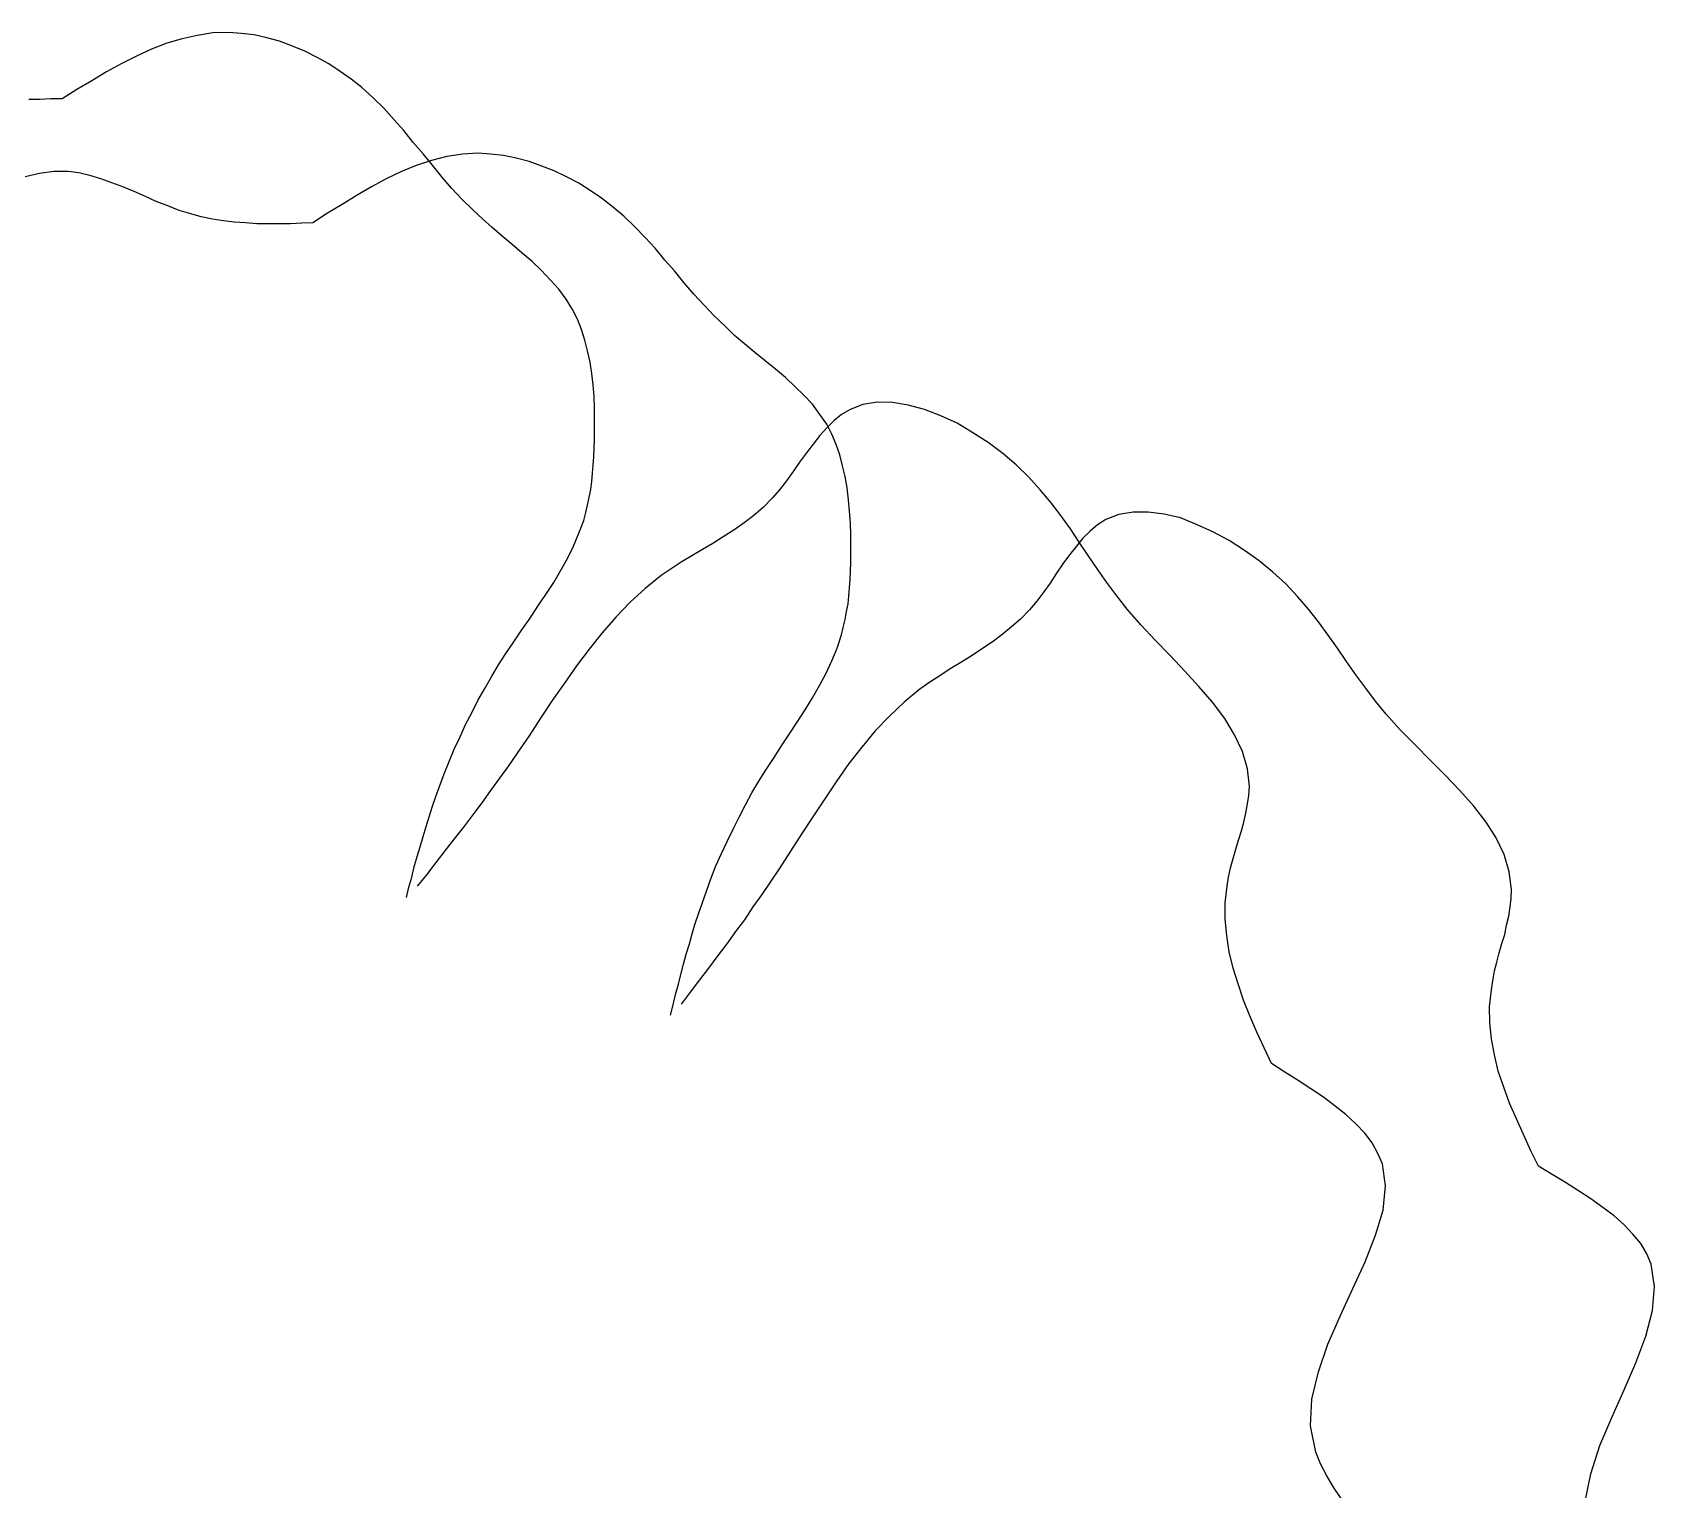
# Model space of a CAD drawing. Extents: x 340088 to 341164, y 65567 to 66600.
# Drawn here: x 340627 to 341163, y 66118 to 66600 of the extents above; entities that cross this region are included whole.
import ezdxf

# ---------------------------------------------------------------- set-up
doc = ezdxf.new("R2010")
doc.units = 0
doc.header["$MEASUREMENT"] = 0
doc.layers.get('0').update_dxf_attribs({"linetype": 'CONTINUOUS'})

msp = doc.modelspace()

# ---------------------------------------------------------------- linework, layer by layer
at = {"color": 7, "linetype": 'CONTINUOUS'}
for p, q in [((340681.12, 66599.29), (340676.09, 66598.16)), ((340681.12, 66599.29), (340676.09, 66598.16)), ((340686.31, 66600.1), (340681.12, 66599.29)), ((340686.31, 66600.1), (340681.12, 66599.29)), ((340691.56, 66600.27), (340686.31, 66600.1)), ((340691.56, 66600.27), (340686.31, 66600.1)), ((340695.66, 66599.94), (340691.56, 66600.27)), ((340695.66, 66599.94), (340691.56, 66600.27)), ((340699.88, 66599.45), (340695.66, 66599.94)), ((340699.88, 66599.45), (340695.66, 66599.94)), ((340704.09, 66598.48), (340699.88, 66599.45)), ((340704.09, 66598.48), (340699.88, 66599.45)), ((340665.94, 66594.73), (340661.06, 66592.45)), ((340665.94, 66594.73), (340661.06, 66592.45)), ((340671.03, 66596.68), (340665.94, 66594.73)), ((340671.03, 66596.68), (340665.94, 66594.73)), ((340676.09, 66598.16), (340671.03, 66596.68)), ((340676.09, 66598.16), (340671.03, 66596.68)), ((340708.31, 66597.34), (340704.09, 66598.48)), ((340708.31, 66597.34), (340704.09, 66598.48)), ((340712.59, 66595.71), (340708.31, 66597.34)), ((340712.59, 66595.71), (340708.31, 66597.34)), ((340716.69, 66594.08), (340712.59, 66595.71)), ((340716.69, 66594.08), (340712.59, 66595.71)), ((340720.75, 66591.95), (340716.69, 66594.08)), ((340720.75, 66591.95), (340716.69, 66594.08)), ((340656, 66589.84), (340651.12, 66587.23)), ((340656, 66589.84), (340651.12, 66587.23)), ((340661.06, 66592.45), (340656, 66589.84)), ((340661.06, 66592.45), (340656, 66589.84)), ((340724.62, 66589.84), (340720.75, 66591.95)), ((340724.62, 66589.84), (340720.75, 66591.95)), ((340728.41, 66587.4), (340724.62, 66589.84)), ((340728.41, 66587.4), (340724.62, 66589.84)), ((340646.22, 66584.3), (340641.34, 66581.36)), ((340646.22, 66584.3), (340641.34, 66581.36)), ((340651.12, 66587.23), (340646.22, 66584.3)), ((340651.12, 66587.23), (340646.22, 66584.3)), ((340731.97, 66584.78), (340728.41, 66587.4)), ((340731.97, 66584.78), (340728.41, 66587.4)), ((340735.56, 66582.02), (340731.97, 66584.78)), ((340735.56, 66582.02), (340731.97, 66584.78)), ((340628.97, 66578.1), (340625.41, 66578.1)), ((340628.97, 66578.1), (340625.41, 66578.1)), ((340632.75, 66578.27), (340628.97, 66578.1)), ((340632.75, 66578.27), (340628.97, 66578.1)), ((340636.47, 66578.27), (340632.75, 66578.27)), ((340636.47, 66578.27), (340632.75, 66578.27)), ((340641.34, 66581.36), (340636.47, 66578.27)), ((340641.34, 66581.36), (340636.47, 66578.27)), ((340739.28, 66578.59), (340735.56, 66582.02)), ((340739.28, 66578.59), (340735.56, 66582.02)), ((340742.75, 66575.17), (340739.28, 66578.59)), ((340742.75, 66575.17), (340739.28, 66578.59)), ((340746.19, 66571.41), (340742.75, 66575.17)), ((340746.19, 66571.41), (340742.75, 66575.17)), ((340749.44, 66567.84), (340746.19, 66571.41)), ((340749.44, 66567.84), (340746.19, 66571.41)), ((340752.53, 66563.92), (340749.44, 66567.84)), ((340752.53, 66563.92), (340749.44, 66567.84)), ((340755.81, 66560.17), (340752.53, 66563.92)), ((340755.81, 66560.17), (340752.53, 66563.92)), ((340758.56, 66557.89), (340753.5, 66556.26)), ((340758.56, 66557.89), (340753.5, 66556.26)), ((340758.84, 66556.42), (340755.81, 66560.17)), ((340758.84, 66556.42), (340755.81, 66560.17)), ((340763.59, 66559.19), (340758.56, 66557.89)), ((340763.59, 66559.19), (340758.56, 66557.89)), ((340761.97, 66552.52), (340758.84, 66556.42)), ((340761.97, 66552.52), (340758.84, 66556.42)), ((340768.84, 66560.02), (340763.59, 66559.19)), ((340768.84, 66560.02), (340763.59, 66559.19)), ((340774.03, 66560.34), (340768.84, 66560.02)), ((340774.03, 66560.34), (340768.84, 66560.02)), ((340778.12, 66560.02), (340774.03, 66560.34)), ((340778.12, 66560.02), (340774.03, 66560.34)), ((340782.34, 66559.52), (340778.12, 66560.02)), ((340782.34, 66559.52), (340778.12, 66560.02)), ((340786.56, 66558.7), (340782.34, 66559.52)), ((340786.56, 66558.7), (340782.34, 66559.52)), ((340790.84, 66557.57), (340786.56, 66558.7)), ((340790.84, 66557.57), (340786.56, 66558.7)), ((340795.06, 66556.09), (340790.84, 66557.57)), ((340795.06, 66556.09), (340790.84, 66557.57)), ((340628.97, 66553.65), (340624.22, 66552.52)), ((340628.97, 66553.65), (340624.22, 66552.52)), ((340633.69, 66554.31), (340628.97, 66553.65)), ((340633.69, 66554.31), (340628.97, 66553.65)), ((340638.44, 66554.31), (340633.69, 66554.31)), ((340638.44, 66554.31), (340633.69, 66554.31)), ((340642, 66553.81), (340638.44, 66554.31)), ((340642, 66553.81), (340638.44, 66554.31)), ((340645.56, 66553), (340642, 66553.81)), ((340645.56, 66553), (340642, 66553.81)), ((340649.19, 66551.87), (340645.56, 66553)), ((340649.19, 66551.87), (340645.56, 66553)), ((340652.91, 66550.55), (340649.19, 66551.87)), ((340652.91, 66550.55), (340649.19, 66551.87)), ((340743.56, 66551.87), (340738.69, 66549.26)), ((340743.56, 66551.87), (340738.69, 66549.26)), ((340748.62, 66554.31), (340743.56, 66551.87)), ((340748.62, 66554.31), (340743.56, 66551.87)), ((340753.5, 66556.26), (340748.62, 66554.31)), ((340753.5, 66556.26), (340748.62, 66554.31)), ((340765.22, 66548.76), (340761.97, 66552.52)), ((340765.22, 66548.76), (340761.97, 66552.52)), ((340799.16, 66554.46), (340795.06, 66556.09)), ((340799.16, 66554.46), (340795.06, 66556.09)), ((340803.22, 66552.52), (340799.16, 66554.46)), ((340803.22, 66552.52), (340799.16, 66554.46)), ((340807.31, 66550.39), (340803.22, 66552.52)), ((340807.31, 66550.39), (340803.22, 66552.52)), ((340656.53, 66549.26), (340652.91, 66550.55)), ((340656.53, 66549.26), (340652.91, 66550.55)), ((340660.25, 66547.62), (340656.53, 66549.26)), ((340660.25, 66547.62), (340656.53, 66549.26)), ((340664, 66545.99), (340660.25, 66547.62)), ((340664, 66545.99), (340660.25, 66547.62)), ((340667.56, 66544.35), (340664, 66545.99)), ((340667.56, 66544.35), (340664, 66545.99)), ((340733.94, 66546.48), (340729.06, 66543.38)), ((340733.94, 66546.48), (340729.06, 66543.38)), ((340738.69, 66549.26), (340733.94, 66546.48)), ((340738.69, 66549.26), (340733.94, 66546.48)), ((340768.62, 66545.18), (340765.22, 66548.76)), ((340768.62, 66545.18), (340765.22, 66548.76)), ((340811.03, 66547.95), (340807.31, 66550.39)), ((340811.03, 66547.95), (340807.31, 66550.39)), ((340814.78, 66545.5), (340811.03, 66547.95)), ((340814.78, 66545.5), (340811.03, 66547.95)), ((340671.34, 66542.9), (340667.56, 66544.35)), ((340671.34, 66542.9), (340667.56, 66544.35)), ((340675.12, 66541.42), (340671.34, 66542.9)), ((340675.12, 66541.42), (340671.34, 66542.9)), ((340679, 66540.29), (340675.12, 66541.42)), ((340679, 66540.29), (340675.12, 66541.42)), ((340724.16, 66540.45), (340719.28, 66537.35)), ((340724.16, 66540.45), (340719.28, 66537.35)), ((340729.06, 66543.38), (340724.16, 66540.45)), ((340729.06, 66543.38), (340724.16, 66540.45)), ((340772.25, 66541.59), (340768.62, 66545.18)), ((340772.25, 66541.59), (340768.62, 66545.18)), ((340775.38, 66538.66), (340772.25, 66541.59)), ((340775.38, 66538.66), (340772.25, 66541.59)), ((340818.34, 66542.73), (340814.78, 66545.5)), ((340818.34, 66542.73), (340814.78, 66545.5)), ((340822.12, 66539.48), (340818.34, 66542.73)), ((340822.12, 66539.48), (340818.34, 66542.73)), ((340682.44, 66539.31), (340679, 66540.29)), ((340682.44, 66539.31), (340679, 66540.29)), ((340686.16, 66538.49), (340682.44, 66539.31)), ((340686.16, 66538.49), (340682.44, 66539.31)), ((340689.78, 66538), (340686.16, 66538.49)), ((340689.78, 66538), (340686.16, 66538.49)), ((340693.34, 66537.52), (340689.78, 66538)), ((340693.34, 66537.52), (340689.78, 66538)), ((340697.12, 66537.35), (340693.34, 66537.52)), ((340697.12, 66537.35), (340693.34, 66537.52)), ((340700.84, 66537.03), (340697.12, 66537.35)), ((340700.84, 66537.03), (340697.12, 66537.35)), ((340704.47, 66537.03), (340700.84, 66537.03)), ((340704.47, 66537.03), (340700.84, 66537.03)), ((340708.19, 66537.03), (340704.47, 66537.03)), ((340708.19, 66537.03), (340704.47, 66537.03)), ((340711.94, 66537.03), (340708.19, 66537.03)), ((340711.94, 66537.03), (340708.19, 66537.03)), ((340715.66, 66537.2), (340711.94, 66537.03)), ((340715.66, 66537.2), (340711.94, 66537.03)), ((340719.28, 66537.35), (340715.66, 66537.2)), ((340719.28, 66537.35), (340715.66, 66537.2)), ((340778.62, 66535.72), (340775.38, 66538.66)), ((340778.62, 66535.72), (340775.38, 66538.66)), ((340781.88, 66532.95), (340778.62, 66535.72)), ((340781.88, 66532.95), (340778.62, 66535.72)), ((340825.69, 66536.05), (340822.12, 66539.48)), ((340825.69, 66536.05), (340822.12, 66539.48)), ((340829.16, 66532.46), (340825.69, 66536.05)), ((340829.16, 66532.46), (340825.69, 66536.05)), ((340785.28, 66530.18), (340781.88, 66532.95)), ((340785.28, 66530.18), (340781.88, 66532.95)), ((340788.56, 66527.25), (340785.28, 66530.18)), ((340788.56, 66527.25), (340785.28, 66530.18)), ((340832.56, 66528.88), (340829.16, 66532.46)), ((340832.56, 66528.88), (340829.16, 66532.46)), ((340791.81, 66524.48), (340788.56, 66527.25)), ((340791.81, 66524.48), (340788.56, 66527.25)), ((340794.91, 66521.55), (340791.81, 66524.48)), ((340794.91, 66521.55), (340791.81, 66524.48)), ((340835.66, 66524.97), (340832.56, 66528.88)), ((340835.66, 66524.97), (340832.56, 66528.88)), ((340838.94, 66521.38), (340835.66, 66524.97)), ((340838.94, 66521.38), (340835.66, 66524.97)), ((340797.81, 66518.44), (340794.91, 66521.55)), ((340797.81, 66518.44), (340794.91, 66521.55)), ((340842, 66517.62), (340838.94, 66521.38)), ((340842, 66517.62), (340838.94, 66521.38)), ((340800.62, 66515.34), (340797.81, 66518.44)), ((340800.62, 66515.34), (340797.81, 66518.44)), ((340803.06, 66512.09), (340800.62, 66515.34)), ((340803.06, 66512.09), (340800.62, 66515.34)), ((340845.25, 66513.71), (340842, 66517.62)), ((340845.25, 66513.71), (340842, 66517.62)), ((340848.72, 66510.13), (340845.25, 66513.71)), ((340848.72, 66510.13), (340845.25, 66513.71)), ((340805.16, 66508.67), (340803.06, 66512.09)), ((340805.16, 66508.67), (340803.06, 66512.09)), ((340806.78, 66505.4), (340805.16, 66508.67)), ((340806.78, 66505.4), (340805.16, 66508.67)), ((340851.97, 66506.55), (340848.72, 66510.13)), ((340851.97, 66506.55), (340848.72, 66510.13)), ((340808.12, 66501.98), (340806.78, 66505.4)), ((340808.12, 66501.98), (340806.78, 66505.4)), ((340855.69, 66503.12), (340851.97, 66506.55)), ((340855.69, 66503.12), (340851.97, 66506.55)), ((340858.78, 66500.02), (340855.69, 66503.12)), ((340858.78, 66500.02), (340855.69, 66503.12)), ((340809.22, 66498.56), (340808.12, 66501.98)), ((340809.22, 66498.56), (340808.12, 66501.98)), ((340810.19, 66494.97), (340809.22, 66498.56)), ((340810.19, 66494.97), (340809.22, 66498.56)), ((340862.06, 66497.25), (340858.78, 66500.02)), ((340862.06, 66497.25), (340858.78, 66500.02)), ((340811.03, 66491.23), (340810.19, 66494.97)), ((340811.03, 66491.23), (340810.19, 66494.97)), ((340865.47, 66494.48), (340862.06, 66497.25)), ((340865.47, 66494.48), (340862.06, 66497.25)), ((340868.88, 66491.71), (340865.47, 66494.48)), ((340868.88, 66491.71), (340865.47, 66494.48)), ((340811.53, 66487.47), (340811.03, 66491.23)), ((340811.53, 66487.47), (340811.03, 66491.23)), ((340812.03, 66483.73), (340811.53, 66487.47)), ((340812.03, 66483.73), (340811.53, 66487.47)), ((340872.34, 66488.95), (340868.88, 66491.71)), ((340872.34, 66488.95), (340868.88, 66491.71)), ((340875.59, 66486.17), (340872.34, 66488.95)), ((340875.59, 66486.17), (340872.34, 66488.95)), ((340812.34, 66479.81), (340812.03, 66483.73)), ((340812.34, 66479.81), (340812.03, 66483.73)), ((340878.66, 66483.23), (340875.59, 66486.17)), ((340878.66, 66483.23), (340875.59, 66486.17)), ((340881.62, 66480.3), (340878.66, 66483.23)), ((340881.62, 66480.3), (340878.66, 66483.23)), ((340812.5, 66476.07), (340812.34, 66479.81)), ((340812.5, 66476.07), (340812.34, 66479.81)), ((340812.5, 66472.15), (340812.5, 66476.07)), ((340812.5, 66472.15), (340812.5, 66476.07)), ((340884.56, 66477.37), (340881.62, 66480.3)), ((340884.56, 66477.37), (340881.62, 66480.3)), ((340887, 66473.95), (340884.56, 66477.37)), ((340887, 66473.95), (340884.56, 66477.37)), ((340901.19, 66477.2), (340896.94, 66475.57)), ((340901.19, 66477.2), (340896.94, 66475.57)), ((340905.91, 66478.02), (340901.19, 66477.2)), ((340905.91, 66478.02), (340901.19, 66477.2)), ((340910.97, 66477.85), (340905.91, 66478.02)), ((340910.97, 66477.85), (340905.91, 66478.02)), ((340916.16, 66477.04), (340910.97, 66477.85)), ((340916.16, 66477.04), (340910.97, 66477.85)), ((340921.56, 66475.57), (340916.16, 66477.04)), ((340921.56, 66475.57), (340916.16, 66477.04)), ((340812.5, 66468.24), (340812.5, 66472.15)), ((340812.5, 66468.24), (340812.5, 66472.15)), ((340889.25, 66470.69), (340887, 66473.95)), ((340889.25, 66470.69), (340887, 66473.95)), ((340891.56, 66471.83), (340889.25, 66469.54)), ((340891.56, 66471.83), (340889.25, 66469.54)), ((340890.88, 66467.42), (340889.25, 66470.69)), ((340890.88, 66467.42), (340889.25, 66470.69)), ((340894.16, 66473.95), (340891.56, 66471.83)), ((340894.16, 66473.95), (340891.56, 66471.83)), ((340896.94, 66475.57), (340894.16, 66473.95)), ((340896.94, 66475.57), (340894.16, 66473.95)), ((340926.94, 66473.46), (340921.56, 66475.57)), ((340926.94, 66473.46), (340921.56, 66475.57)), ((340932.31, 66471.02), (340926.94, 66473.46)), ((340932.31, 66471.02), (340926.94, 66473.46)), ((340937.53, 66467.92), (340932.31, 66471.02)), ((340937.53, 66467.92), (340932.31, 66471.02)), ((340812.34, 66462.7), (340812.5, 66465.48)), ((340812.34, 66462.7), (340812.5, 66465.48)), ((340812.5, 66465.48), (340812.5, 66468.24)), ((340812.5, 66465.48), (340812.5, 66468.24)), ((340887, 66466.94), (340884.72, 66464.16)), ((340887, 66466.94), (340884.72, 66464.16)), ((340889.25, 66469.54), (340887, 66466.94)), ((340889.25, 66469.54), (340887, 66466.94)), ((340892.38, 66464), (340890.88, 66467.42)), ((340892.38, 66464), (340890.88, 66467.42)), ((340942.59, 66464.65), (340937.53, 66467.92)), ((340942.59, 66464.65), (340937.53, 66467.92)), ((340812.03, 66457.16), (340812.19, 66459.92)), ((340812.03, 66457.16), (340812.19, 66459.92)), ((340812.19, 66459.92), (340812.34, 66462.7)), ((340812.19, 66459.92), (340812.34, 66462.7)), ((340882.59, 66461.23), (340880.28, 66458.14)), ((340882.59, 66461.23), (340880.28, 66458.14)), ((340884.72, 66464.16), (340882.59, 66461.23)), ((340884.72, 66464.16), (340882.59, 66461.23)), ((340893.53, 66460.59), (340892.38, 66464)), ((340893.53, 66460.59), (340892.38, 66464)), ((340894.5, 66456.99), (340893.53, 66460.59)), ((340894.5, 66456.99), (340893.53, 66460.59)), ((340947.47, 66461.07), (340942.59, 66464.65)), ((340947.47, 66461.07), (340942.59, 66464.65)), ((340951.84, 66457.31), (340947.47, 66461.07)), ((340951.84, 66457.31), (340947.47, 66461.07)), ((340811.53, 66451.77), (340811.84, 66454.55)), ((340811.53, 66451.77), (340811.84, 66454.55)), ((340811.84, 66454.55), (340812.03, 66457.16)), ((340811.84, 66454.55), (340812.03, 66457.16)), ((340878.19, 66455.03), (340875.91, 66451.94)), ((340878.19, 66455.03), (340875.91, 66451.94)), ((340880.28, 66458.14), (340878.19, 66455.03)), ((340880.28, 66458.14), (340878.19, 66455.03)), ((340895.31, 66453.41), (340894.5, 66456.99)), ((340895.31, 66453.41), (340894.5, 66456.99)), ((340956.09, 66453.23), (340951.84, 66457.31)), ((340956.09, 66453.23), (340951.84, 66457.31)), ((340810.72, 66446.56), (340811.22, 66449.16)), ((340810.72, 66446.56), (340811.22, 66449.16)), ((340811.22, 66449.16), (340811.53, 66451.77)), ((340811.22, 66449.16), (340811.53, 66451.77)), ((340875.91, 66451.94), (340873.62, 66449.01)), ((340875.91, 66451.94), (340873.62, 66449.01)), ((340895.97, 66449.66), (340895.31, 66453.41)), ((340895.97, 66449.66), (340895.31, 66453.41)), ((340896.44, 66445.75), (340895.97, 66449.66)), ((340896.44, 66445.75), (340895.97, 66449.66)), ((340959.84, 66449.01), (340956.09, 66453.23)), ((340959.84, 66449.01), (340956.09, 66453.23)), ((340809.59, 66441.51), (340810.19, 66443.95)), ((340809.59, 66441.51), (340810.19, 66443.95)), ((340810.19, 66443.95), (340810.72, 66446.56)), ((340810.19, 66443.95), (340810.72, 66446.56)), ((340871.19, 66446.23), (340868.28, 66443.3)), ((340871.19, 66446.23), (340868.28, 66443.3)), ((340873.62, 66449.01), (340871.19, 66446.23)), ((340873.62, 66449.01), (340871.19, 66446.23)), ((340896.78, 66441.99), (340896.44, 66445.75)), ((340896.78, 66441.99), (340896.44, 66445.75)), ((340963.41, 66444.77), (340959.84, 66449.01)), ((340963.41, 66444.77), (340959.84, 66449.01)), ((340966.69, 66440.53), (340963.41, 66444.77)), ((340966.69, 66440.53), (340963.41, 66444.77)), ((340807.31, 66434.66), (340808.94, 66438.9)), ((340807.31, 66434.66), (340808.94, 66438.9)), ((340808.94, 66438.9), (340809.59, 66441.51)), ((340808.94, 66438.9), (340809.59, 66441.51)), ((340865.16, 66440.53), (340861.91, 66438.09)), ((340865.16, 66440.53), (340861.91, 66438.09)), ((340868.28, 66443.3), (340865.16, 66440.53)), ((340868.28, 66443.3), (340865.16, 66440.53)), ((340897.09, 66438.09), (340896.78, 66441.99)), ((340897.09, 66438.09), (340896.78, 66441.99)), ((340969.78, 66436.12), (340966.69, 66440.53)), ((340969.78, 66436.12), (340966.69, 66440.53)), ((340981.56, 66439.23), (340978.75, 66437.44)), ((340981.56, 66439.23), (340978.75, 66437.44)), ((340985.78, 66440.86), (340981.56, 66439.23)), ((340985.78, 66440.86), (340981.56, 66439.23)), ((340990.53, 66441.67), (340985.78, 66440.86)), ((340990.53, 66441.67), (340985.78, 66440.86)), ((340995.56, 66441.67), (340990.53, 66441.67)), ((340995.56, 66441.67), (340990.53, 66441.67)), ((341000.75, 66441.02), (340995.56, 66441.67)), ((341000.75, 66441.02), (340995.56, 66441.67)), ((341006.16, 66439.71), (341000.75, 66441.02)), ((341006.16, 66439.71), (341000.75, 66441.02)), ((341011.5, 66437.6), (341006.16, 66439.71)), ((341011.5, 66437.6), (341006.16, 66439.71)), ((340805.5, 66430.43), (340807.31, 66434.66)), ((340805.5, 66430.43), (340807.31, 66434.66)), ((340855.03, 66433.52), (340851.62, 66431.24)), ((340855.03, 66433.52), (340851.62, 66431.24)), ((340858.5, 66435.64), (340855.03, 66433.52)), ((340858.5, 66435.64), (340855.03, 66433.52)), ((340861.91, 66438.09), (340858.5, 66435.64)), ((340861.91, 66438.09), (340858.5, 66435.64)), ((340897.25, 66434.17), (340897.09, 66438.09)), ((340897.25, 66434.17), (340897.09, 66438.09)), ((340897.25, 66430.43), (340897.25, 66434.17)), ((340897.25, 66430.43), (340897.25, 66434.17)), ((340972.75, 66431.73), (340969.78, 66436.12)), ((340972.75, 66431.73), (340969.78, 66436.12)), ((340973.88, 66433.03), (340971.78, 66430.43)), ((340973.88, 66433.03), (340971.78, 66430.43)), ((340976.31, 66435.32), (340973.88, 66433.03)), ((340976.31, 66435.32), (340973.88, 66433.03)), ((340978.75, 66437.44), (340976.31, 66435.32)), ((340978.75, 66437.44), (340976.31, 66435.32)), ((341016.91, 66435.16), (341011.5, 66437.6)), ((341016.91, 66435.16), (341011.5, 66437.6)), ((341022.31, 66432.21), (341016.91, 66435.16)), ((341022.31, 66432.21), (341016.91, 66435.16)), ((340803.53, 66426.34), (340805.5, 66430.43)), ((340803.53, 66426.34), (340805.5, 66430.43)), ((340848.19, 66429.28), (340844.62, 66427.17)), ((340848.19, 66429.28), (340844.62, 66427.17)), ((340851.62, 66431.24), (340848.19, 66429.28)), ((340851.62, 66431.24), (340848.19, 66429.28)), ((340897.25, 66427.49), (340897.25, 66430.43)), ((340897.25, 66427.49), (340897.25, 66430.43)), ((340971.78, 66430.43), (340969.47, 66427.49)), ((340971.78, 66430.43), (340969.47, 66427.49)), ((340975.66, 66427.32), (340972.75, 66431.73)), ((340975.66, 66427.32), (340972.75, 66431.73)), ((341027.34, 66428.95), (341022.31, 66432.21)), ((341027.34, 66428.95), (341022.31, 66432.21)), ((341032.25, 66425.54), (341027.34, 66428.95)), ((341032.25, 66425.54), (341027.34, 66428.95)), ((340801.25, 66422.28), (340803.53, 66426.34)), ((340801.25, 66422.28), (340803.53, 66426.34)), ((340837.75, 66422.93), (340834.5, 66420.65)), ((340837.75, 66422.93), (340834.5, 66420.65)), ((340841.16, 66425.05), (340837.75, 66422.93)), ((340841.16, 66425.05), (340837.75, 66422.93)), ((340844.62, 66427.17), (340841.16, 66425.05)), ((340844.62, 66427.17), (340841.16, 66425.05)), ((340897.09, 66422.1), (340897.25, 66424.88)), ((340897.09, 66422.1), (340897.25, 66424.88)), ((340897.25, 66424.88), (340897.25, 66427.49)), ((340897.25, 66424.88), (340897.25, 66427.49)), ((340967.34, 66424.56), (340965.25, 66421.47)), ((340967.34, 66424.56), (340965.25, 66421.47)), ((340969.47, 66427.49), (340967.34, 66424.56)), ((340969.47, 66427.49), (340967.34, 66424.56)), ((340978.75, 66422.77), (340975.66, 66427.32)), ((340978.75, 66422.77), (340975.66, 66427.32)), ((340981.88, 66418.36), (340978.75, 66422.77)), ((340981.88, 66418.36), (340978.75, 66422.77)), ((341036.78, 66421.78), (341032.25, 66425.54)), ((341036.78, 66421.78), (341032.25, 66425.54)), ((340796.34, 66414.45), (340799, 66418.36)), ((340796.34, 66414.45), (340799, 66418.36)), ((340799, 66418.36), (340801.25, 66422.28)), ((340799, 66418.36), (340801.25, 66422.28)), ((340834.5, 66420.65), (340829.16, 66416.41)), ((340834.5, 66420.65), (340829.16, 66416.41)), ((340896.78, 66416.56), (340896.94, 66419.34)), ((340896.78, 66416.56), (340896.94, 66419.34)), ((340896.94, 66419.34), (340897.09, 66422.1)), ((340896.94, 66419.34), (340897.09, 66422.1)), ((340963.12, 66418.2), (340960.97, 66415.27)), ((340963.12, 66418.2), (340960.97, 66415.27)), ((340965.25, 66421.47), (340963.12, 66418.2)), ((340965.25, 66421.47), (340963.12, 66418.2)), ((340985.12, 66413.97), (340981.88, 66418.36)), ((340985.12, 66413.97), (340981.88, 66418.36)), ((341041.06, 66417.88), (341036.78, 66421.78)), ((341041.06, 66417.88), (341036.78, 66421.78)), ((341044.91, 66413.8), (341041.06, 66417.88)), ((341044.91, 66413.8), (341041.06, 66417.88)), ((340793.75, 66410.54), (340796.34, 66414.45)), ((340793.75, 66410.54), (340796.34, 66414.45)), ((340824.25, 66411.84), (340819.53, 66406.95)), ((340824.25, 66411.84), (340819.53, 66406.95)), ((340829.16, 66416.41), (340824.25, 66411.84)), ((340829.16, 66416.41), (340824.25, 66411.84)), ((340896.28, 66411.35), (340896.59, 66413.97)), ((340896.28, 66411.35), (340896.59, 66413.97)), ((340896.59, 66413.97), (340896.78, 66416.56)), ((340896.59, 66413.97), (340896.78, 66416.56)), ((340958.75, 66412.17), (340956.28, 66409.39)), ((340958.75, 66412.17), (340956.28, 66409.39)), ((340960.97, 66415.27), (340958.75, 66412.17)), ((340960.97, 66415.27), (340958.75, 66412.17)), ((340988.53, 66409.56), (340985.12, 66413.97)), ((340988.53, 66409.56), (340985.12, 66413.97)), ((341048.53, 66409.56), (341044.91, 66413.8)), ((341048.53, 66409.56), (341044.91, 66413.8)), ((340788.41, 66402.72), (340791.16, 66406.63)), ((340788.41, 66402.72), (340791.16, 66406.63)), ((340791.16, 66406.63), (340793.75, 66410.54)), ((340791.16, 66406.63), (340793.75, 66410.54)), ((340819.53, 66406.95), (340814.94, 66401.73)), ((340819.53, 66406.95), (340814.94, 66401.73)), ((340895.31, 66406.13), (340895.78, 66408.74)), ((340895.31, 66406.13), (340895.78, 66408.74)), ((340895.78, 66408.74), (340896.28, 66411.35)), ((340895.78, 66408.74), (340896.28, 66411.35)), ((340953.34, 66406.3), (340950.38, 66403.69)), ((340953.34, 66406.3), (340950.38, 66403.69)), ((340956.28, 66409.39), (340953.34, 66406.3)), ((340956.28, 66409.39), (340953.34, 66406.3)), ((340993.12, 66404.35), (340988.53, 66409.56)), ((340993.12, 66404.35), (340988.53, 66409.56)), ((341051.81, 66405.32), (341048.53, 66409.56)), ((341051.81, 66405.32), (341048.53, 66409.56)), ((340785.75, 66398.8), (340788.41, 66402.72)), ((340785.75, 66398.8), (340788.41, 66402.72)), ((340814.94, 66401.73), (340810.72, 66396.35)), ((340814.94, 66401.73), (340810.72, 66396.35)), ((340892.72, 66396.69), (340894.16, 66401.09)), ((340892.72, 66396.69), (340894.16, 66401.09)), ((340894.16, 66401.09), (340894.66, 66403.52)), ((340894.16, 66401.09), (340894.66, 66403.52)), ((340894.66, 66403.52), (340895.31, 66406.13)), ((340894.66, 66403.52), (340895.31, 66406.13)), ((340947.12, 66401.09), (340943.88, 66398.65)), ((340947.12, 66401.09), (340943.88, 66398.65)), ((340950.38, 66403.69), (340947.12, 66401.09)), ((340950.38, 66403.69), (340947.12, 66401.09)), ((340997.84, 66399.3), (340993.12, 66404.35)), ((340997.84, 66399.3), (340993.12, 66404.35)), ((341055.06, 66400.92), (341051.81, 66405.32)), ((341055.06, 66400.92), (341051.81, 66405.32)), ((341058.16, 66396.69), (341055.06, 66400.92)), ((341058.16, 66396.69), (341055.06, 66400.92)), ((340783.16, 66394.89), (340785.75, 66398.8)), ((340783.16, 66394.89), (340785.75, 66398.8)), ((340810.72, 66396.35), (340806.47, 66390.81)), ((340810.72, 66396.35), (340806.47, 66390.81)), ((340890.88, 66392.45), (340892.72, 66396.69)), ((340890.88, 66392.45), (340892.72, 66396.69)), ((340940.44, 66396.35), (340937.03, 66394.07)), ((340940.44, 66396.35), (340937.03, 66394.07)), ((340943.88, 66398.65), (340940.44, 66396.35)), ((340943.88, 66398.65), (340940.44, 66396.35)), ((341002.75, 66394.24), (340997.84, 66399.3)), ((341002.75, 66394.24), (340997.84, 66399.3)), ((341061.06, 66392.28), (341058.16, 66396.69)), ((341061.06, 66392.28), (341058.16, 66396.69)), ((340778.41, 66387.23), (340780.72, 66391.15)), ((340778.41, 66387.23), (340780.72, 66391.15)), ((340780.72, 66391.15), (340783.16, 66394.89)), ((340780.72, 66391.15), (340783.16, 66394.89)), ((340806.47, 66390.81), (340802.56, 66385.11)), ((340806.47, 66390.81), (340802.56, 66385.11)), ((340889.09, 66388.37), (340890.88, 66392.45)), ((340889.09, 66388.37), (340890.88, 66392.45)), ((340933.62, 66391.96), (340930, 66389.84)), ((340933.62, 66391.96), (340930, 66389.84)), ((340937.03, 66394.07), (340933.62, 66391.96)), ((340937.03, 66394.07), (340933.62, 66391.96)), ((341007.62, 66389.02), (341002.75, 66394.24)), ((341007.62, 66389.02), (341002.75, 66394.24)), ((341064.19, 66387.88), (341061.06, 66392.28)), ((341064.19, 66387.88), (341061.06, 66392.28)), ((340776.19, 66383.31), (340778.41, 66387.23)), ((340776.19, 66383.31), (340778.41, 66387.23)), ((340802.56, 66385.11), (340798.5, 66379.41)), ((340802.56, 66385.11), (340798.5, 66379.41)), ((340886.81, 66384.3), (340889.09, 66388.37)), ((340886.81, 66384.3), (340889.09, 66388.37)), ((340923.34, 66385.44), (340920.06, 66383.15)), ((340923.34, 66385.44), (340920.06, 66383.15)), ((340926.59, 66387.55), (340923.34, 66385.44)), ((340926.59, 66387.55), (340923.34, 66385.44)), ((340930, 66389.84), (340926.59, 66387.55)), ((340930, 66389.84), (340926.59, 66387.55)), ((341012.31, 66383.98), (341007.62, 66389.02)), ((341012.31, 66383.98), (341007.62, 66389.02)), ((341067.44, 66383.48), (341064.19, 66387.88)), ((341067.44, 66383.48), (341064.19, 66387.88)), ((340771.91, 66375.33), (340773.88, 66379.41)), ((340771.91, 66375.33), (340773.88, 66379.41)), ((340773.88, 66379.41), (340776.19, 66383.31)), ((340773.88, 66379.41), (340776.19, 66383.31)), ((340798.5, 66379.41), (340794.56, 66373.53)), ((340798.5, 66379.41), (340794.56, 66373.53)), ((340882.12, 66376.31), (340884.56, 66380.22)), ((340882.12, 66376.31), (340884.56, 66380.22)), ((340884.56, 66380.22), (340886.81, 66384.3)), ((340884.56, 66380.22), (340886.81, 66384.3)), ((340920.06, 66383.15), (340914.88, 66378.76)), ((340920.06, 66383.15), (340914.88, 66378.76)), ((341016.75, 66378.76), (341012.31, 66383.98)), ((341016.75, 66378.76), (341012.31, 66383.98)), ((341070.69, 66379.09), (341067.44, 66383.48)), ((341070.69, 66379.09), (341067.44, 66383.48)), ((340769.81, 66371.42), (340771.91, 66375.33)), ((340769.81, 66371.42), (340771.91, 66375.33)), ((340879.47, 66372.23), (340882.12, 66376.31)), ((340879.47, 66372.23), (340882.12, 66376.31)), ((340910, 66374.2), (340905.25, 66369.3)), ((340910, 66374.2), (340905.25, 66369.3)), ((340914.88, 66378.76), (340910, 66374.2)), ((340914.88, 66378.76), (340910, 66374.2)), ((341020.81, 66373.38), (341016.75, 66378.76)), ((341020.81, 66373.38), (341016.75, 66378.76)), ((341074.25, 66374.84), (341070.69, 66379.09)), ((341074.25, 66374.84), (341070.69, 66379.09)), ((341078.84, 66369.62), (341074.25, 66374.84)), ((341078.84, 66369.62), (341074.25, 66374.84)), ((340768.03, 66367.34), (340769.81, 66371.42)), ((340768.03, 66367.34), (340769.81, 66371.42)), ((340794.56, 66373.53), (340790.84, 66367.66)), ((340794.56, 66373.53), (340790.84, 66367.66)), ((340876.88, 66368.33), (340879.47, 66372.23)), ((340876.88, 66368.33), (340879.47, 66372.23)), ((340905.25, 66369.3), (340900.88, 66363.92)), ((340905.25, 66369.3), (340900.88, 66363.92)), ((341024.09, 66367.99), (341020.81, 66373.38)), ((341024.09, 66367.99), (341020.81, 66373.38)), ((341083.75, 66364.73), (341078.84, 66369.62)), ((341083.75, 66364.73), (341078.84, 66369.62)), ((340766.03, 66363.27), (340768.03, 66367.34)), ((340766.03, 66363.27), (340768.03, 66367.34)), ((340790.84, 66367.66), (340786.94, 66361.97)), ((340790.84, 66367.66), (340786.94, 66361.97)), ((340871.84, 66360.49), (340874.28, 66364.41)), ((340871.84, 66360.49), (340874.28, 66364.41)), ((340874.28, 66364.41), (340876.88, 66368.33)), ((340874.28, 66364.41), (340876.88, 66368.33)), ((340900.88, 66363.92), (340896.59, 66358.55)), ((340900.88, 66363.92), (340896.59, 66358.55)), ((341026.69, 66362.45), (341024.09, 66367.99)), ((341026.69, 66362.45), (341024.09, 66367.99)), ((341088.78, 66359.68), (341083.75, 66364.73)), ((341088.78, 66359.68), (341083.75, 66364.73)), ((340762.78, 66355.12), (340764.41, 66359.2)), ((340762.78, 66355.12), (340764.41, 66359.2)), ((340764.41, 66359.2), (340766.03, 66363.27)), ((340764.41, 66359.2), (340766.03, 66363.27)), ((340786.94, 66361.97), (340783.97, 66357.73)), ((340786.94, 66361.97), (340783.97, 66357.73)), ((340869.25, 66356.59), (340871.84, 66360.49)), ((340869.25, 66356.59), (340871.84, 66360.49)), ((340896.59, 66358.55), (340892.53, 66352.84)), ((340896.59, 66358.55), (340892.53, 66352.84)), ((341028.31, 66356.75), (341026.69, 66362.45)), ((341028.31, 66356.75), (341026.69, 66362.45)), ((341093.66, 66354.62), (341088.78, 66359.68)), ((341093.66, 66354.62), (341088.78, 66359.68)), ((340761.16, 66350.88), (340762.78, 66355.12)), ((340761.16, 66350.88), (340762.78, 66355.12)), ((340781.06, 66353.66), (340778.12, 66349.58)), ((340781.06, 66353.66), (340778.12, 66349.58)), ((340783.97, 66357.73), (340781.06, 66353.66)), ((340783.97, 66357.73), (340781.06, 66353.66)), ((340864.5, 66348.77), (340866.78, 66352.67)), ((340864.5, 66348.77), (340866.78, 66352.67)), ((340866.78, 66352.67), (340869.25, 66356.59)), ((340866.78, 66352.67), (340869.25, 66356.59)), ((340892.53, 66352.84), (340888.81, 66347.13)), ((340892.53, 66352.84), (340888.81, 66347.13)), ((341028.97, 66350.88), (341028.31, 66356.75)), ((341028.97, 66350.88), (341028.31, 66356.75)), ((341098.56, 66349.58), (341093.66, 66354.62)), ((341098.56, 66349.58), (341093.66, 66354.62)), ((340758.84, 66344.36), (340760.03, 66347.62)), ((340758.84, 66344.36), (340760.03, 66347.62)), ((340760.03, 66347.62), (340761.16, 66350.88)), ((340760.03, 66347.62), (340761.16, 66350.88)), ((340778.12, 66349.58), (340775.16, 66345.51)), ((340778.12, 66349.58), (340775.16, 66345.51)), ((340862.38, 66344.84), (340864.5, 66348.77)), ((340862.38, 66344.84), (340864.5, 66348.77)), ((341028.31, 66345.17), (341028.81, 66347.95)), ((341028.31, 66345.17), (341028.81, 66347.95)), ((341028.81, 66347.95), (341028.97, 66350.88)), ((341028.81, 66347.95), (341028.97, 66350.88)), ((341103.16, 66344.36), (341098.56, 66349.58)), ((341103.16, 66344.36), (341098.56, 66349.58)), ((340757.75, 66340.94), (340758.84, 66344.36)), ((340757.75, 66340.94), (340758.84, 66344.36)), ((340775.16, 66345.51), (340772.09, 66341.43)), ((340775.16, 66345.51), (340772.09, 66341.43)), ((340860.28, 66340.78), (340862.38, 66344.84)), ((340860.28, 66340.78), (340862.38, 66344.84)), ((340888.81, 66347.13), (340884.88, 66341.27)), ((340888.81, 66347.13), (340884.88, 66341.27)), ((341027.19, 66339.15), (341027.81, 66342.08)), ((341027.19, 66339.15), (341027.81, 66342.08)), ((341027.81, 66342.08), (341028.31, 66345.17)), ((341027.81, 66342.08), (341028.31, 66345.17)), ((341107.22, 66339.15), (341103.16, 66344.36)), ((341107.22, 66339.15), (341103.16, 66344.36)), ((340755.81, 66334.41), (340756.78, 66337.67)), ((340755.81, 66334.41), (340756.78, 66337.67)), ((340756.78, 66337.67), (340757.75, 66340.94)), ((340756.78, 66337.67), (340757.75, 66340.94)), ((340769.16, 66337.52), (340766.03, 66333.6)), ((340769.16, 66337.52), (340766.03, 66333.6)), ((340772.09, 66341.43), (340769.16, 66337.52)), ((340772.09, 66341.43), (340769.16, 66337.52)), ((340856.34, 66332.78), (340858.28, 66336.86)), ((340856.34, 66332.78), (340858.28, 66336.86)), ((340858.28, 66336.86), (340860.28, 66340.78)), ((340858.28, 66336.86), (340860.28, 66340.78)), ((340884.88, 66341.27), (340880.97, 66335.39)), ((340884.88, 66341.27), (340880.97, 66335.39)), ((341026.38, 66336.21), (341027.19, 66339.15)), ((341026.38, 66336.21), (341027.19, 66339.15)), ((341110.62, 66333.93), (341107.22, 66339.15)), ((341110.62, 66333.93), (341107.22, 66339.15)), ((340754.78, 66330.98), (340755.81, 66334.41)), ((340754.78, 66330.98), (340755.81, 66334.41)), ((340766.03, 66333.6), (340762.94, 66329.69)), ((340766.03, 66333.6), (340762.94, 66329.69)), ((340854.41, 66328.71), (340856.34, 66332.78)), ((340854.41, 66328.71), (340856.34, 66332.78)), ((340880.97, 66335.39), (340877.25, 66329.52)), ((340880.97, 66335.39), (340877.25, 66329.52)), ((341024.53, 66330.19), (341025.38, 66333.12)), ((341024.53, 66330.19), (341025.38, 66333.12)), ((341025.38, 66333.12), (341026.38, 66336.21)), ((341025.38, 66333.12), (341026.38, 66336.21)), ((341113.22, 66328.39), (341110.62, 66333.93)), ((341113.22, 66328.39), (341110.62, 66333.93)), ((340752.84, 66324.31), (340753.81, 66327.74)), ((340752.84, 66324.31), (340753.81, 66327.74)), ((340753.81, 66327.74), (340754.78, 66330.98)), ((340753.81, 66327.74), (340754.78, 66330.98)), ((340760.03, 66325.78), (340756.91, 66321.7)), ((340760.03, 66325.78), (340756.91, 66321.7)), ((340762.94, 66329.69), (340760.03, 66325.78)), ((340762.94, 66329.69), (340760.03, 66325.78)), ((340852.59, 66324.63), (340854.41, 66328.71)), ((340852.59, 66324.63), (340854.41, 66328.71)), ((340877.25, 66329.52), (340873.47, 66323.66)), ((340877.25, 66329.52), (340873.47, 66323.66)), ((341022.75, 66323.98), (341023.59, 66327.08)), ((341022.75, 66323.98), (341023.59, 66327.08)), ((341023.59, 66327.08), (341024.53, 66330.19)), ((341023.59, 66327.08), (341024.53, 66330.19)), ((341114.84, 66322.69), (341113.22, 66328.39)), ((341114.84, 66322.69), (341113.22, 66328.39)), ((340751.06, 66317.63), (340752.03, 66320.89)), ((340751.06, 66317.63), (340752.03, 66320.89)), ((340752.03, 66320.89), (340752.84, 66324.31)), ((340752.03, 66320.89), (340752.84, 66324.31)), ((340756.91, 66321.7), (340753.81, 66317.96)), ((340756.91, 66321.7), (340753.81, 66317.96)), ((340849.53, 66316.32), (340850.94, 66320.41)), ((340849.53, 66316.32), (340850.94, 66320.41)), ((340850.94, 66320.41), (340852.59, 66324.63)), ((340850.94, 66320.41), (340852.59, 66324.63)), ((340873.47, 66323.66), (340870.5, 66319.26)), ((340873.47, 66323.66), (340870.5, 66319.26)), ((341021.66, 66317.96), (341022.09, 66320.89)), ((341021.66, 66317.96), (341022.09, 66320.89)), ((341022.09, 66320.89), (341022.75, 66323.98)), ((341022.09, 66320.89), (341022.75, 66323.98)), ((341115.69, 66316.81), (341114.84, 66322.69)), ((341115.69, 66316.81), (341114.84, 66322.69)), ((340750.25, 66314.2), (340751.06, 66317.63)), ((340750.25, 66314.2), (340751.06, 66317.63)), ((340848.06, 66312.26), (340849.53, 66316.32)), ((340848.06, 66312.26), (340849.53, 66316.32)), ((340867.75, 66315.19), (340864.81, 66311.11)), ((340867.75, 66315.19), (340864.81, 66311.11)), ((340870.5, 66319.26), (340867.75, 66315.19)), ((340870.5, 66319.26), (340867.75, 66315.19)), ((341020.97, 66312.41), (341021.66, 66317.96)), ((341020.97, 66312.41), (341021.66, 66317.96)), ((341115.53, 66313.88), (341115.69, 66316.81)), ((341115.53, 66313.88), (341115.69, 66316.81)), ((340846.88, 66308.83), (340848.06, 66312.26)), ((340846.88, 66308.83), (340848.06, 66312.26)), ((340864.81, 66311.11), (340862.06, 66306.87)), ((340864.81, 66311.11), (340862.06, 66306.87)), ((341020.97, 66307.03), (341020.97, 66312.41)), ((341020.97, 66307.03), (341020.97, 66312.41)), ((341114.72, 66308.02), (341115.22, 66311.11)), ((341114.72, 66308.02), (341115.22, 66311.11)), ((341115.22, 66311.11), (341115.53, 66313.88)), ((341115.22, 66311.11), (341115.53, 66313.88)), ((340844.78, 66302.15), (340845.75, 66305.57)), ((340844.78, 66302.15), (340845.75, 66305.57)), ((340845.75, 66305.57), (340846.88, 66308.83)), ((340845.75, 66305.57), (340846.88, 66308.83)), ((340862.06, 66306.87), (340859.09, 66302.96)), ((340862.06, 66306.87), (340859.09, 66302.96)), ((341021.5, 66301.65), (341020.97, 66307.03)), ((341021.5, 66301.65), (341020.97, 66307.03)), ((341113.38, 66301.98), (341114.03, 66305.07)), ((341113.38, 66301.98), (341114.03, 66305.07)), ((341114.03, 66305.07), (341114.72, 66308.02)), ((341114.03, 66305.07), (341114.72, 66308.02)), ((340843.81, 66298.88), (340844.78, 66302.15)), ((340843.81, 66298.88), (340844.78, 66302.15)), ((340859.09, 66302.96), (340856.19, 66298.88)), ((340859.09, 66302.96), (340856.19, 66298.88)), ((341022.31, 66296.27), (341021.5, 66301.65)), ((341022.31, 66296.27), (341021.5, 66301.65)), ((341111.59, 66295.95), (341112.41, 66299.05)), ((341111.59, 66295.95), (341112.41, 66299.05)), ((341112.41, 66299.05), (341113.38, 66301.98)), ((341112.41, 66299.05), (341113.38, 66301.98)), ((340841.84, 66292.2), (340842.81, 66295.46)), ((340841.84, 66292.2), (340842.81, 66295.46)), ((340842.81, 66295.46), (340843.81, 66298.88)), ((340842.81, 66295.46), (340843.81, 66298.88)), ((340853.25, 66294.98), (340850.12, 66290.9)), ((340853.25, 66294.98), (340850.12, 66290.9)), ((340856.19, 66298.88), (340853.25, 66294.98)), ((340856.19, 66298.88), (340853.25, 66294.98)), ((341023.59, 66290.9), (341022.31, 66296.27)), ((341023.59, 66290.9), (341022.31, 66296.27)), ((341110.78, 66292.85), (341111.59, 66295.95)), ((341110.78, 66292.85), (341111.59, 66295.95)), ((340840.22, 66285.52), (340841.03, 66288.77)), ((340840.22, 66285.52), (340841.03, 66288.77)), ((340841.03, 66288.77), (340841.84, 66292.2)), ((340841.03, 66288.77), (340841.84, 66292.2)), ((340850.12, 66290.9), (340847.22, 66286.99)), ((340850.12, 66290.9), (340847.22, 66286.99)), ((341025.22, 66285.68), (341023.59, 66290.9)), ((341025.22, 66285.68), (341023.59, 66290.9)), ((341109.5, 66286.66), (341109.97, 66289.92)), ((341109.5, 66286.66), (341109.97, 66289.92)), ((341109.97, 66289.92), (341110.78, 66292.85)), ((341109.97, 66289.92), (341110.78, 66292.85)), ((340839.25, 66282.1), (340840.22, 66285.52)), ((340839.25, 66282.1), (340840.22, 66285.52)), ((340844.12, 66282.91), (340841.16, 66278.99)), ((340844.12, 66282.91), (340841.16, 66278.99)), ((340847.22, 66286.99), (340844.12, 66282.91)), ((340847.22, 66286.99), (340844.12, 66282.91)), ((341027, 66280.3), (341025.22, 66285.68)), ((341027, 66280.3), (341025.22, 66285.68)), ((341108.34, 66278.18), (341109, 66283.72)), ((341108.34, 66278.18), (341109, 66283.72)), ((341109, 66283.72), (341109.5, 66286.66)), ((341109, 66283.72), (341109.5, 66286.66)), ((340837.59, 66275.25), (340838.41, 66278.67)), ((340837.59, 66275.25), (340838.41, 66278.67)), ((340838.41, 66278.67), (340839.25, 66282.1)), ((340838.41, 66278.67), (340839.25, 66282.1)), ((341029.12, 66275.09), (341027, 66280.3)), ((341029.12, 66275.09), (341027, 66280.3)), ((341108.5, 66272.8), (341108.34, 66278.18)), ((341108.5, 66272.8), (341108.34, 66278.18)), ((341031.44, 66269.71), (341029.12, 66275.09)), ((341031.44, 66269.71), (341029.12, 66275.09)), ((341109, 66267.43), (341108.5, 66272.8)), ((341109, 66267.43), (341108.5, 66272.8)), ((341033.88, 66264.49), (341031.44, 66269.71)), ((341033.88, 66264.49), (341031.44, 66269.71)), ((341109.97, 66262.21), (341109, 66267.43)), ((341109.97, 66262.21), (341109, 66267.43)), ((341036.31, 66259.28), (341033.88, 66264.49)), ((341036.31, 66259.28), (341033.88, 66264.49)), ((341111.28, 66256.84), (341109.97, 66262.21)), ((341111.28, 66256.84), (341109.97, 66262.21)), ((341040.69, 66256.51), (341036.31, 66259.28)), ((341040.69, 66256.51), (341036.31, 66259.28)), ((341045.12, 66253.73), (341040.69, 66256.51)), ((341045.12, 66253.73), (341040.69, 66256.51)), ((341113.06, 66251.45), (341111.28, 66256.84)), ((341113.06, 66251.45), (341111.28, 66256.84)), ((341049.34, 66250.97), (341045.12, 66253.73)), ((341049.34, 66250.97), (341045.12, 66253.73)), ((341053.44, 66248.19), (341049.34, 66250.97)), ((341053.44, 66248.19), (341049.34, 66250.97)), ((341115, 66246.24), (341113.06, 66251.45)), ((341115, 66246.24), (341113.06, 66251.45)), ((341057.34, 66245.26), (341053.44, 66248.19)), ((341057.34, 66245.26), (341053.44, 66248.19)), ((341117.31, 66241.02), (341115, 66246.24)), ((341117.31, 66241.02), (341115, 66246.24)), ((341060.91, 66242.48), (341057.34, 66245.26)), ((341060.91, 66242.48), (341057.34, 66245.26)), ((341064.19, 66239.39), (341060.91, 66242.48)), ((341064.19, 66239.39), (341060.91, 66242.48)), ((341119.59, 66235.8), (341117.31, 66241.02)), ((341119.59, 66235.8), (341117.31, 66241.02)), ((341067.12, 66236.3), (341064.19, 66239.39)), ((341067.12, 66236.3), (341064.19, 66239.39)), ((341069.56, 66233.04), (341067.12, 66236.3)), ((341069.56, 66233.04), (341067.12, 66236.3)), ((341122.03, 66230.42), (341119.59, 66235.8)), ((341122.03, 66230.42), (341119.59, 66235.8)), ((341071.5, 66229.61), (341069.56, 66233.04)), ((341071.5, 66229.61), (341069.56, 66233.04)), ((341073, 66226.19), (341071.5, 66229.61)), ((341073, 66226.19), (341071.5, 66229.61)), ((341124.62, 66225.37), (341122.03, 66230.42)), ((341124.62, 66225.37), (341122.03, 66230.42)), ((341073.97, 66218.85), (341073, 66226.19)), ((341073.97, 66218.85), (341073, 66226.19)), ((341129.06, 66222.59), (341124.62, 66225.37)), ((341129.06, 66222.59), (341124.62, 66225.37)), ((341073.16, 66210.87), (341073.97, 66218.85)), ((341073.16, 66210.87), (341073.97, 66218.85)), ((341133.44, 66219.99), (341129.06, 66222.59)), ((341133.44, 66219.99), (341129.06, 66222.59)), ((341137.84, 66217.22), (341133.44, 66219.99)), ((341137.84, 66217.22), (341133.44, 66219.99)), ((341141.91, 66214.61), (341137.84, 66217.22)), ((341141.91, 66214.61), (341137.84, 66217.22)), ((341145.84, 66211.68), (341141.91, 66214.61)), ((341145.84, 66211.68), (341141.91, 66214.61)), ((341070.69, 66202.55), (341073.16, 66210.87)), ((341070.69, 66202.55), (341073.16, 66210.87)), ((341149.59, 66208.91), (341145.84, 66211.68)), ((341149.59, 66208.91), (341145.84, 66211.68)), ((341152.84, 66205.98), (341149.59, 66208.91)), ((341152.84, 66205.98), (341149.59, 66208.91)), ((341067.28, 66193.75), (341070.69, 66202.55)), ((341067.28, 66193.75), (341070.69, 66202.55)), ((341155.75, 66202.88), (341152.84, 66205.98)), ((341155.75, 66202.88), (341152.84, 66205.98)), ((341158.41, 66199.77), (341155.75, 66202.88)), ((341158.41, 66199.77), (341155.75, 66202.88)), ((341160.34, 66196.36), (341158.41, 66199.77)), ((341160.34, 66196.36), (341158.41, 66199.77)), ((341063.22, 66184.95), (341067.28, 66193.75)), ((341063.22, 66184.95), (341067.28, 66193.75)), ((341161.81, 66192.94), (341160.34, 66196.36)), ((341161.81, 66192.94), (341160.34, 66196.36)), ((341162.94, 66185.6), (341161.81, 66192.94)), ((341162.94, 66185.6), (341161.81, 66192.94)), ((341058.97, 66175.82), (341063.22, 66184.95)), ((341058.97, 66175.82), (341063.22, 66184.95)), ((341162.28, 66177.6), (341162.94, 66185.6)), ((341162.28, 66177.6), (341162.94, 66185.6)), ((341054.91, 66166.52), (341058.97, 66175.82)), ((341054.91, 66166.52), (341058.97, 66175.82)), ((341160.03, 66169.13), (341162.28, 66177.6)), ((341160.03, 66169.13), (341162.28, 66177.6)), ((341051.81, 66157.41), (341054.91, 66166.52)), ((341051.81, 66157.41), (341054.91, 66166.52)), ((341156.78, 66160.34), (341160.03, 66169.13)), ((341156.78, 66160.34), (341160.03, 66169.13)), ((341152.84, 66151.37), (341156.78, 66160.34)), ((341152.84, 66151.37), (341156.78, 66160.34)), ((341049.66, 66148.27), (341051.81, 66157.41)), ((341049.66, 66148.27), (341051.81, 66157.41)), ((341148.78, 66142.24), (341152.84, 66151.37)), ((341148.78, 66142.24), (341152.84, 66151.37)), ((341049.19, 66139.48), (341049.66, 66148.27)), ((341049.19, 66139.48), (341049.66, 66148.27)), ((341050.97, 66130.83), (341049.19, 66139.48)), ((341050.97, 66130.83), (341049.19, 66139.48)), ((341144.88, 66132.95), (341148.78, 66142.24)), ((341144.88, 66132.95), (341148.78, 66142.24)), ((341141.91, 66123.66), (341144.88, 66132.95)), ((341141.91, 66123.66), (341144.88, 66132.95)), ((341052.47, 66126.92), (341050.97, 66130.83)), ((341052.47, 66126.92), (341050.97, 66130.83)), ((341054.56, 66123.01), (341052.47, 66126.92)), ((341054.56, 66123.01), (341052.47, 66126.92)), ((341056.84, 66119.25), (341054.56, 66123.01)), ((341056.84, 66119.25), (341054.56, 66123.01)), ((341139.97, 66114.53), (341141.91, 66123.66)), ((341139.97, 66114.53), (341141.91, 66123.66)), ((341059.28, 66115.51), (341056.84, 66119.25)), ((341059.28, 66115.51), (341056.84, 66119.25))]:
    msp.add_line(p, q, dxfattribs=at)

doc.saveas('drawing.dxf')
